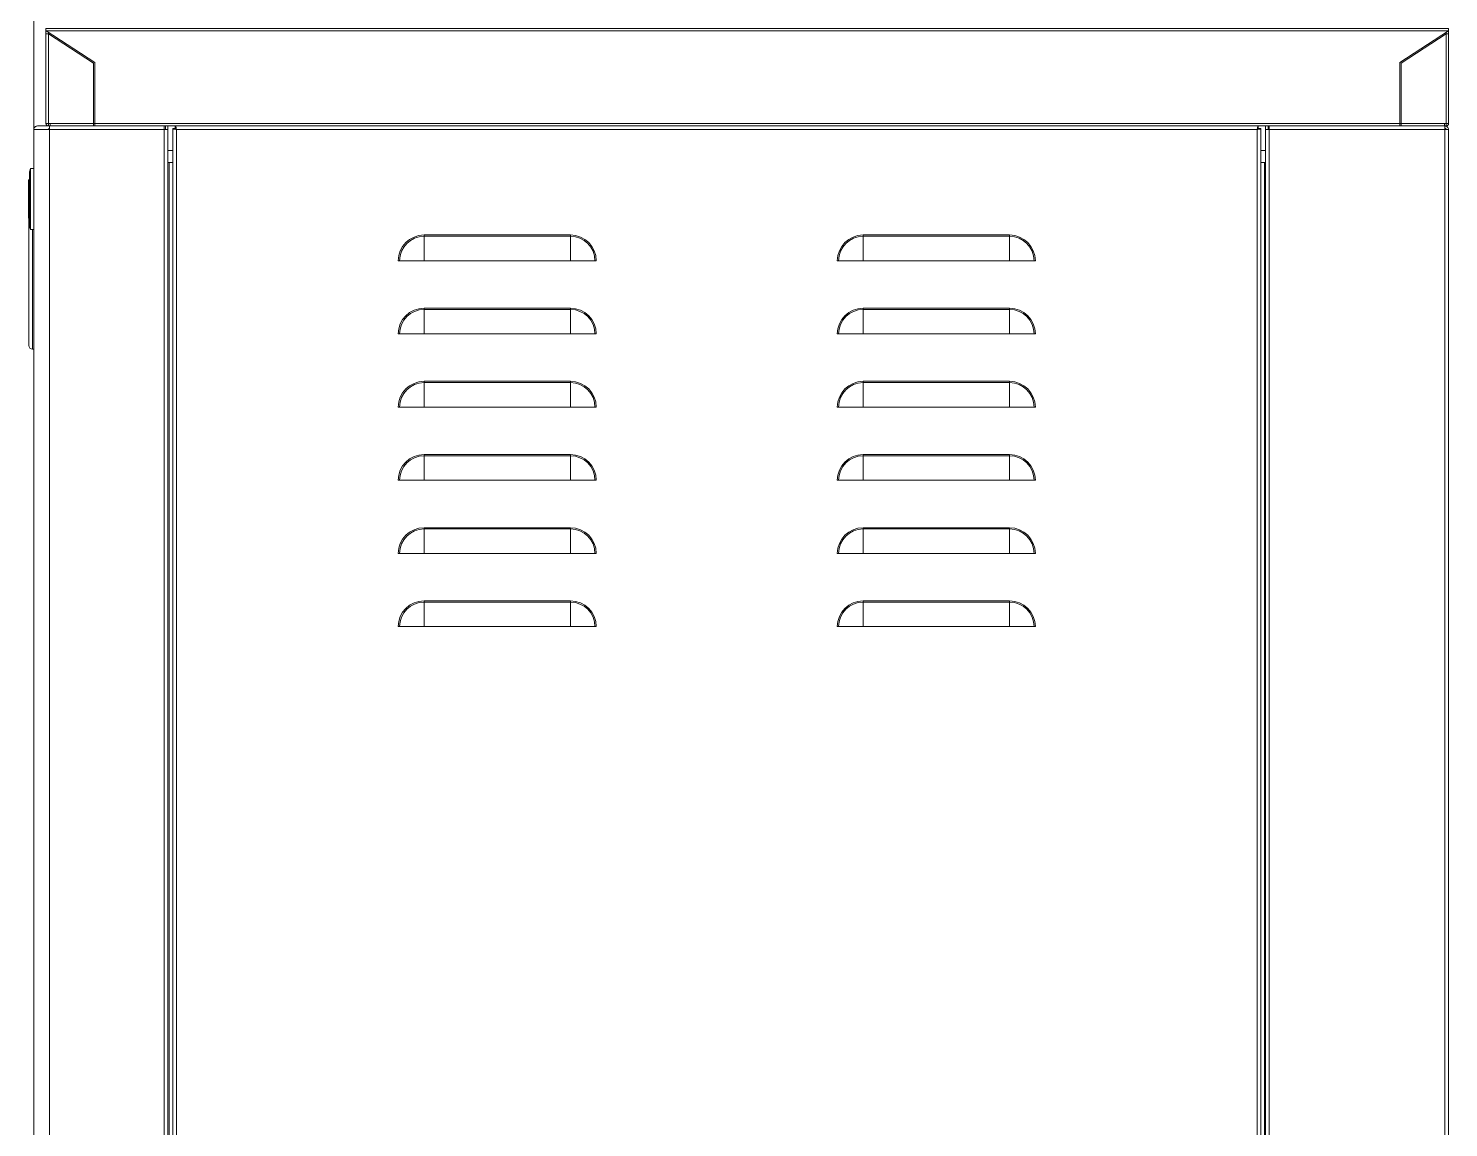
# Model space of a CAD drawing. Header units: millimetres. Extents: x 0 to 5860, y 0 to 4120.
# Drawn here: x 3614 to 4196, y 1847 to 2298 of the extents above; entities that cross this region are included whole.
import ezdxf

# ---------------------------------------------------------------- set-up
doc = ezdxf.new("R2010")
doc.units = ezdxf.units.MM
doc.layers.get('0').update_dxf_attribs({"lineweight": 15})
doc.layers.add('S', color=4, linetype='Continuous', lineweight=15)

msp = doc.modelspace()

# ---------------------------------------------------------------- linework, layer by layer
at = {"color": 7, "linetype": 'Continuous', "lineweight": 15}
for p, q in [((3620.82, 2297.904), (3621.83, 2297.904)), ((3620.82, 2296.904), (3620.82, 2297.904)), ((3620.82, 2295.657), (3620.82, 2296.894)), ((3620.82, 2258.914), (3620.82, 2295.657)), ((3621.82, 2295.657), (3620.82, 2295.657)), ((3620.836, 2296.894), (4195.805, 2296.894)), ((3620.836, 2296.894), (3640.82, 2283.904)), ((3621.82, 2295.657), (3621.82, 2296.254)), ((3621.83, 2297.904), (4194.81, 2297.904)), ((3621.83, 2295.651), (3640.32, 2283.632)), ((3621.83, 2258.914), (3621.83, 2295.651)), ((4175.82, 2283.904), (4195.805, 2296.894)), ((4176.32, 2283.632), (4194.81, 2295.651)), ((4195.82, 2297.904), (4194.81, 2297.904)), ((4194.81, 2295.651), (4194.81, 2258.914)), ((4194.82, 2296.254), (4194.82, 2295.657)), ((4195.82, 2296.894), (4195.82, 2295.657)), ((4195.82, 2295.657), (4195.82, 2258.914)), ((3640.32, 2283.632), (3640.32, 2258.914)), ((3640.82, 2283.904), (3640.82, 2258.914)), ((4175.82, 2258.914), (4175.82, 2283.904)), ((4176.32, 2258.914), (4176.32, 2283.632)), ((3615.82, 1475.404), (3615.82, 2256.404)), ((3622.32, 2256.404), (3615.82, 2256.404)), ((3640.32, 2257.904), (3617.32, 2257.904)), ((3620.82, 2258.914), (3621.83, 2258.914)), ((3621.83, 2258.904), (3621.83, 2258.914)), ((3622.518, 2258.904), (3621.83, 2258.904)), ((3621.83, 2258.904), (3621.83, 2257.904)), ((3621.83, 2257.904), (3622.32, 2257.904)), ((3622.32, 2257.904), (3622.32, 2256.904)), ((3622.327, 2257.904), (3622.32, 2257.904)), ((3622.32, 1475.404), (3622.32, 2256.404)), ((3669.32, 2256.404), (3622.32, 2256.404)), ((3622.528, 2257.904), (3622.327, 2257.904)), ((3622.518, 2258.914), (3640.32, 2258.914)), ((3622.518, 2258.914), (3622.518, 2258.904)), ((3622.518, 2258.904), (3622.518, 2258.904)), ((3640.32, 2258.914), (3640.32, 2257.904)), ((3640.32, 2258.904), (3640.81, 2258.904)), ((3640.82, 2257.904), (3640.32, 2257.904)), ((3640.81, 2257.904), (3640.81, 2258.904)), ((3640.82, 2258.914), (4175.82, 2258.914)), ((3640.82, 2257.904), (3640.82, 2258.914)), ((3640.82, 2257.904), (4175.82, 2257.904)), ((3669.32, 2257.904), (3669.32, 2256.404)), ((3669.32, 1475.404), (3669.32, 2256.404)), ((3670.82, 2256.404), (3669.32, 2256.404)), ((3669.82, 2257.904), (3669.82, 2256.404)), ((3670.82, 2257.904), (3670.82, 2256.404)), ((3670.82, 2256.404), (3670.82, 1475.404)), ((3672.82, 2256.897), (3672.82, 1474.911)), ((3672.82, 2256.897), (3673.82, 2256.897)), ((3673.827, 2257.904), (3673.827, 2256.904)), ((3673.827, 2256.904), (3673.827, 2256.881)), ((3674.32, 2256.404), (3674.32, 1475.404)), ((4117.32, 2256.404), (3674.32, 2256.404)), ((4117.32, 1475.404), (4117.32, 2256.404)), ((4117.813, 2257.904), (4117.813, 2256.904)), ((4117.813, 2256.877), (4117.813, 2256.904)), ((4118.82, 2256.897), (4117.82, 2256.897)), ((4118.82, 1474.911), (4118.82, 2256.897)), ((4120.82, 2257.904), (4120.82, 2256.404)), ((4120.82, 2256.404), (4120.82, 1475.404)), ((4122.32, 2256.404), (4120.82, 2256.404)), ((4121.82, 2256.404), (4121.82, 2257.904)), ((4122.32, 2256.404), (4122.32, 2257.904)), ((4122.32, 2256.404), (4122.32, 1475.404)), ((4194.32, 2256.404), (4122.32, 2256.404)), ((4175.82, 2258.914), (4175.82, 2257.904)), ((4176.32, 2257.904), (4175.82, 2257.904)), ((4175.83, 2258.904), (4176.32, 2258.904)), ((4175.83, 2257.904), (4175.83, 2258.904)), ((4176.32, 2258.914), (4194.123, 2258.914)), ((4176.32, 2257.904), (4176.32, 2258.914)), ((4176.32, 2257.904), (4194.113, 2257.904)), ((4194.313, 2257.904), (4194.113, 2257.904)), ((4194.123, 2258.904), (4194.123, 2258.914)), ((4194.81, 2258.904), (4194.123, 2258.904)), ((4194.123, 2258.904), (4194.123, 2258.904)), ((4194.32, 2257.904), (4194.313, 2257.904)), ((4194.32, 2257.904), (4194.32, 2256.904)), ((4194.32, 2257.904), (4194.81, 2257.904)), ((4194.32, 2256.897), (4194.534, 2256.851)), ((4194.32, 2256.404), (4194.32, 1475.404)), ((4195.82, 2256.404), (4194.32, 2256.404)), ((4194.81, 2258.914), (4194.81, 2258.904)), ((4194.81, 2258.914), (4195.82, 2258.914)), ((4194.81, 2258.904), (4194.81, 2257.904)), ((4195.82, 2256.404), (4195.82, 1475.404)), ((3672.82, 2247.904), (3670.82, 2247.904)), ((4120.82, 2247.904), (4118.82, 2247.904)), ((3671.32, 2242.904), (3670.82, 2242.904)), ((3671.32, 1473.904), (3671.32, 2242.904)), ((3671.32, 2242.904), (3672.82, 2242.904)), ((4118.82, 2242.904), (4120.32, 2242.904)), ((4120.32, 2242.904), (4120.32, 1473.904)), ((4120.82, 2242.904), (4120.32, 2242.904)), ((3614.02, 2235.754), (3613.62, 2235.754)), ((3613.62, 2227.904), (3613.62, 2235.754)), ((3614.52, 2240.404), (3614.02, 2239.154)), ((3614.02, 2227.904), (3614.02, 2239.154)), ((3615.82, 2240.404), (3614.52, 2240.404)), ((3614.52, 2227.904), (3614.52, 2240.404)), ((3613.62, 2220.054), (3613.62, 2227.904)), ((3614.02, 2216.654), (3614.02, 2227.904)), ((3614.52, 2215.404), (3614.52, 2227.904)), ((3613.62, 2220.054), (3614.02, 2220.054)), ((3613.82, 2220.054), (3613.82, 2167.904)), ((3614.02, 2216.654), (3614.52, 2215.404)), ((3614.52, 2215.404), (3615.82, 2215.404)), ((3775.82, 2213.197), (3835.82, 2213.197)), ((3775.82, 2212.67), (3775.82, 2213.197)), ((3835.82, 2212.67), (3775.82, 2212.67)), ((3775.82, 2202.608), (3775.82, 2212.67)), ((3835.82, 2212.67), (3835.82, 2213.197)), ((3835.82, 2202.61), (3835.82, 2212.67)), ((3955.82, 2213.197), (4015.82, 2213.197)), ((3955.82, 2212.67), (3955.82, 2213.197)), ((4015.82, 2212.67), (3955.82, 2212.67)), ((3955.82, 2202.608), (3955.82, 2212.67)), ((4015.82, 2212.67), (4015.82, 2213.197)), ((4015.82, 2202.61), (4015.82, 2212.67)), ((3765.761, 2202.611), (3765.235, 2202.611)), ((3775.82, 2202.611), (3765.761, 2202.611)), ((3775.82, 2202.608), (3835.82, 2202.608)), ((3845.879, 2202.611), (3835.82, 2202.611)), ((3846.406, 2202.611), (3845.879, 2202.611)), ((3945.761, 2202.611), (3945.235, 2202.611)), ((3955.82, 2202.611), (3945.761, 2202.611)), ((3955.82, 2202.608), (4015.82, 2202.608)), ((4025.879, 2202.611), (4015.82, 2202.611)), ((4026.406, 2202.611), (4025.879, 2202.611)), ((3775.82, 2183.197), (3835.82, 2183.197)), ((3775.82, 2182.67), (3775.82, 2183.197)), ((3775.82, 2172.608), (3775.82, 2182.67)), ((3835.82, 2182.67), (3775.82, 2182.67)), ((3835.82, 2182.67), (3835.82, 2183.197)), ((3835.82, 2172.61), (3835.82, 2182.67)), ((3955.82, 2183.197), (4015.82, 2183.197)), ((3955.82, 2182.67), (3955.82, 2183.197)), ((4015.82, 2182.67), (3955.82, 2182.67)), ((3955.82, 2172.608), (3955.82, 2182.67)), ((4015.82, 2182.67), (4015.82, 2183.197)), ((4015.82, 2172.61), (4015.82, 2182.67)), ((3765.761, 2172.611), (3765.235, 2172.611)), ((3775.82, 2172.611), (3765.761, 2172.611)), ((3775.82, 2172.608), (3835.82, 2172.608)), ((3845.879, 2172.611), (3835.82, 2172.611)), ((3846.406, 2172.611), (3845.879, 2172.611)), ((3945.761, 2172.611), (3945.235, 2172.611)), ((3955.82, 2172.611), (3945.761, 2172.611)), ((3955.82, 2172.608), (4015.82, 2172.608)), ((4025.879, 2172.611), (4015.82, 2172.611)), ((4026.406, 2172.611), (4025.879, 2172.611)), ((3615.32, 2166.404), (3615.82, 2166.404)), ((3775.82, 2153.197), (3835.82, 2153.197)), ((3775.82, 2152.67), (3775.82, 2153.197)), ((3835.82, 2152.67), (3775.82, 2152.67)), ((3775.82, 2142.608), (3775.82, 2152.67)), ((3835.82, 2152.67), (3835.82, 2153.197)), ((3835.82, 2142.61), (3835.82, 2152.67)), ((3955.82, 2153.197), (4015.82, 2153.197)), ((3955.82, 2152.67), (3955.82, 2153.197)), ((4015.82, 2152.67), (3955.82, 2152.67)), ((3955.82, 2142.608), (3955.82, 2152.67)), ((4015.82, 2152.67), (4015.82, 2153.197)), ((4015.82, 2142.61), (4015.82, 2152.67)), ((3765.761, 2142.611), (3765.235, 2142.611)), ((3775.82, 2142.611), (3765.761, 2142.611)), ((3775.82, 2142.608), (3835.82, 2142.608)), ((3845.879, 2142.611), (3835.82, 2142.611)), ((3846.406, 2142.611), (3845.879, 2142.611)), ((3945.761, 2142.611), (3945.235, 2142.611)), ((3955.82, 2142.611), (3945.761, 2142.611)), ((3955.82, 2142.608), (4015.82, 2142.608)), ((4025.879, 2142.611), (4015.82, 2142.611)), ((4026.406, 2142.611), (4025.879, 2142.611)), ((3775.82, 2123.197), (3835.82, 2123.197)), ((3775.82, 2122.67), (3775.82, 2123.197)), ((3835.82, 2122.67), (3775.82, 2122.67)), ((3775.82, 2112.608), (3775.82, 2122.67)), ((3835.82, 2122.67), (3835.82, 2123.197)), ((3835.82, 2112.61), (3835.82, 2122.67)), ((3955.82, 2123.197), (4015.82, 2123.197)), ((3955.82, 2122.67), (3955.82, 2123.197)), ((4015.82, 2122.67), (3955.82, 2122.67)), ((3955.82, 2112.608), (3955.82, 2122.67)), ((4015.82, 2122.67), (4015.82, 2123.197)), ((4015.82, 2112.61), (4015.82, 2122.67)), ((3765.761, 2112.611), (3765.235, 2112.611)), ((3775.82, 2112.611), (3765.761, 2112.611)), ((3775.82, 2112.608), (3835.82, 2112.608)), ((3845.879, 2112.611), (3835.82, 2112.611)), ((3846.406, 2112.611), (3845.879, 2112.611)), ((3945.761, 2112.611), (3945.235, 2112.611)), ((3955.82, 2112.611), (3945.761, 2112.611)), ((3955.82, 2112.608), (4015.82, 2112.608)), ((4025.879, 2112.611), (4015.82, 2112.611)), ((4026.406, 2112.611), (4025.879, 2112.611)), ((3775.82, 2093.197), (3835.82, 2093.197)), ((3775.82, 2092.67), (3775.82, 2093.197)), ((3835.82, 2092.67), (3775.82, 2092.67)), ((3775.82, 2082.608), (3775.82, 2092.67)), ((3835.82, 2092.67), (3835.82, 2093.197)), ((3835.82, 2082.61), (3835.82, 2092.67)), ((3955.82, 2093.197), (4015.82, 2093.197)), ((3955.82, 2092.67), (3955.82, 2093.197)), ((4015.82, 2092.67), (3955.82, 2092.67)), ((3955.82, 2082.608), (3955.82, 2092.67)), ((4015.82, 2092.67), (4015.82, 2093.197)), ((4015.82, 2082.61), (4015.82, 2092.67)), ((3765.761, 2082.611), (3765.235, 2082.611)), ((3775.82, 2082.611), (3765.761, 2082.611)), ((3775.82, 2082.608), (3835.82, 2082.608)), ((3845.879, 2082.611), (3835.82, 2082.611)), ((3846.406, 2082.611), (3845.879, 2082.611)), ((3945.761, 2082.611), (3945.235, 2082.611)), ((3955.82, 2082.611), (3945.761, 2082.611)), ((3955.82, 2082.608), (4015.82, 2082.608)), ((4025.879, 2082.611), (4015.82, 2082.611)), ((4026.406, 2082.611), (4025.879, 2082.611)), ((3775.82, 2063.197), (3835.82, 2063.197)), ((3775.82, 2062.67), (3775.82, 2063.197)), ((3835.82, 2062.67), (3775.82, 2062.67)), ((3775.82, 2052.608), (3775.82, 2062.67)), ((3835.82, 2062.67), (3835.82, 2063.197)), ((3835.82, 2052.61), (3835.82, 2062.67)), ((3955.82, 2063.197), (4015.82, 2063.197)), ((3955.82, 2062.67), (3955.82, 2063.197)), ((4015.82, 2062.67), (3955.82, 2062.67)), ((3955.82, 2052.608), (3955.82, 2062.67)), ((4015.82, 2062.67), (4015.82, 2063.197)), ((4015.82, 2052.61), (4015.82, 2062.67)), ((3765.761, 2052.611), (3765.235, 2052.611)), ((3775.82, 2052.611), (3765.761, 2052.611)), ((3775.82, 2052.608), (3835.82, 2052.608)), ((3845.879, 2052.611), (3835.82, 2052.611)), ((3846.406, 2052.611), (3845.879, 2052.611)), ((3945.761, 2052.611), (3945.235, 2052.611)), ((3955.82, 2052.611), (3945.761, 2052.611)), ((3955.82, 2052.608), (4015.82, 2052.608)), ((4025.879, 2052.611), (4015.82, 2052.611)), ((4026.406, 2052.611), (4025.879, 2052.611))]:
    msp.add_line(p, q, dxfattribs=at)
at = {"color": 8, "linetype": 'Continuous', "lineweight": 15}
for p, q in [((3620.836, 2296.894), (3620.82, 2296.894)), ((4195.805, 2296.894), (4195.82, 2296.894)), ((3669.32, 2257.894), (3669.82, 2257.894)), ((3670.82, 2257.894), (3673.827, 2257.894)), ((4117.813, 2257.894), (4120.82, 2257.894)), ((4121.82, 2257.894), (4122.32, 2257.894)), ((3615.32, 2215.404), (3615.32, 2166.404))]:
    msp.add_line(p, q, dxfattribs=at)
at = {"color": 7, "linetype": 'Continuous', "lineweight": 15}
for centre, radius, start, end in [((3775.82, 2202.611), 10.586, 90, 180), ((3775.82, 2202.611), 10.059, 90, 180), ((3835.82, 2202.611), 10.586, 360, 90), ((3835.82, 2202.611), 10.059, 360, 90), ((3955.82, 2202.611), 10.586, 90, 180), ((3955.82, 2202.611), 10.059, 90, 180), ((4015.82, 2202.611), 10.586, 360, 90), ((4015.82, 2202.611), 10.059, 360, 90), ((3775.82, 2172.611), 10.586, 90, 180), ((3775.82, 2172.611), 10.059, 90, 180), ((3835.82, 2172.611), 10.586, 360, 90), ((3835.82, 2172.611), 10.059, 360, 90), ((3955.82, 2172.611), 10.586, 90, 180), ((3955.82, 2172.611), 10.059, 90, 180), ((4015.82, 2172.611), 10.586, 360, 90), ((4015.82, 2172.611), 10.059, 360, 90), ((3615.32, 2167.904), 1.5, 180, 270), ((3775.82, 2142.611), 10.586, 90, 180), ((3775.82, 2142.611), 10.059, 90, 180), ((3835.82, 2142.611), 10.586, 360, 90), ((3835.82, 2142.611), 10.059, 360, 90), ((3955.82, 2142.611), 10.586, 90, 180), ((3955.82, 2142.611), 10.059, 90, 180), ((4015.82, 2142.611), 10.586, 360, 90), ((4015.82, 2142.611), 10.059, 360, 90), ((3775.82, 2112.611), 10.586, 90, 180), ((3775.82, 2112.611), 10.059, 90, 180), ((3835.82, 2112.611), 10.586, 360, 90), ((3835.82, 2112.611), 10.059, 360, 90), ((3955.82, 2112.611), 10.586, 90, 180), ((3955.82, 2112.611), 10.059, 90, 180), ((4015.82, 2112.611), 10.586, 360, 90), ((4015.82, 2112.611), 10.059, 360, 90), ((3775.82, 2082.611), 10.586, 90, 180), ((3775.82, 2082.611), 10.059, 90, 180), ((3835.82, 2082.611), 10.586, 360, 90), ((3835.82, 2082.611), 10.059, 360, 90), ((3955.82, 2082.611), 10.586, 90, 180), ((3955.82, 2082.611), 10.059, 90, 180), ((4015.82, 2082.611), 10.586, 360, 90), ((4015.82, 2082.611), 10.059, 360, 90), ((3775.82, 2052.611), 10.586, 90, 180), ((3775.82, 2052.611), 10.059, 90, 180), ((3835.82, 2052.611), 10.586, 360, 90), ((3835.82, 2052.611), 10.059, 360, 90), ((3955.82, 2052.611), 10.586, 90, 180), ((3955.82, 2052.611), 10.059, 90, 180), ((4015.82, 2052.611), 10.586, 360, 90), ((4015.82, 2052.611), 10.059, 360, 90)]:
    msp.add_arc(centre, radius, start, end, dxfattribs=at)
for points in [[(3620.836, 2296.894), (3620.834, 2297.026), (3620.832, 2297.291), (3620.828, 2297.625), (3620.824, 2297.858), (3620.822, 2297.889), (3620.82, 2297.904)], [(3620.82, 2295.657), (3620.835, 2295.657), (3620.866, 2295.656), (3621.099, 2295.654), (3621.433, 2295.653), (3621.698, 2295.652), (3621.83, 2295.651)], [(4194.81, 2295.651), (4194.943, 2295.652), (4195.207, 2295.653), (4195.541, 2295.654), (4195.775, 2295.656), (4195.805, 2295.657), (4195.82, 2295.657)], [(4195.82, 2297.904), (4195.819, 2297.889), (4195.816, 2297.858), (4195.813, 2297.625), (4195.809, 2297.291), (4195.806, 2297.026), (4195.805, 2296.894)], [(3617.32, 2257.904), (3617.124, 2257.881), (3616.731, 2257.836), (3616.235, 2257.489), (3615.888, 2256.993), (3615.843, 2256.6), (3615.82, 2256.404)], [(3617.32, 2257.904), (3622.527, 2257.919), (3622.525, 2257.949), (3622.523, 2258.183), (3622.52, 2258.517), (3622.518, 2258.781), (3622.518, 2258.914)], [(3620.82, 2258.914), (3620.835, 2258.781), (3620.866, 2258.517), (3621.099, 2258.183), (3621.433, 2257.949), (3621.698, 2257.919), (3621.83, 2257.904)], [(3622.32, 2256.904), (3622.255, 2256.896), (3622.124, 2256.881), (3621.958, 2256.766), (3621.843, 2256.6), (3621.828, 2256.469), (3621.82, 2256.404)], [(3622.32, 2256.404), (3622.321, 2256.6), (3622.322, 2256.993), (3622.324, 2257.489), (3622.326, 2257.836), (3622.327, 2257.881), (3622.327, 2257.904)], [(3672.82, 2256.897), (3672.843, 2256.856), (3672.888, 2256.774), (3673.235, 2256.65), (3673.731, 2256.527), (3674.124, 2256.445), (3674.32, 2256.404)], [(3673.82, 2256.897), (3673.828, 2256.856), (3673.843, 2256.774), (3673.958, 2256.65), (3674.124, 2256.527), (3674.255, 2256.445), (3674.32, 2256.404)], [(3674.32, 2256.404), (3674.279, 2256.6), (3674.197, 2256.993), (3674.074, 2257.489), (3673.951, 2257.836), (3673.868, 2257.881), (3673.827, 2257.904)], [(3674.32, 2256.404), (3674.279, 2256.469), (3674.197, 2256.6), (3674.074, 2256.766), (3673.951, 2256.881), (3673.868, 2256.896), (3673.827, 2256.904)], [(4117.813, 2257.904), (4117.772, 2257.881), (4117.69, 2257.836), (4117.567, 2257.489), (4117.444, 2256.993), (4117.361, 2256.6), (4117.32, 2256.404)], [(4117.813, 2256.904), (4117.772, 2256.896), (4117.69, 2256.881), (4117.567, 2256.766), (4117.444, 2256.6), (4117.361, 2256.469), (4117.32, 2256.404)], [(4117.32, 2256.404), (4117.517, 2256.445), (4117.91, 2256.527), (4118.406, 2256.65), (4118.753, 2256.774), (4118.798, 2256.856), (4118.82, 2256.897)], [(4117.32, 2256.404), (4117.386, 2256.445), (4117.517, 2256.527), (4117.682, 2256.65), (4117.798, 2256.774), (4117.813, 2256.856), (4117.82, 2256.897)], [(4194.123, 2258.914), (4194.122, 2258.781), (4194.121, 2258.517), (4194.118, 2258.183), (4194.116, 2257.949), (4194.114, 2257.919), (4194.113, 2257.904)], [(4194.313, 2257.904), (4194.314, 2257.881), (4194.315, 2257.836), (4194.317, 2257.489), (4194.319, 2256.993), (4194.32, 2256.6), (4194.32, 2256.404)], [(4195.82, 2256.404), (4195.798, 2256.6), (4195.753, 2256.993), (4195.406, 2257.489), (4194.91, 2257.836), (4194.517, 2257.881), (4194.32, 2257.904)], [(4194.82, 2256.404), (4194.813, 2256.469), (4194.798, 2256.6), (4194.682, 2256.766), (4194.517, 2256.881), (4194.386, 2256.896), (4194.32, 2256.904)], [(4194.81, 2257.904), (4194.943, 2257.919), (4195.207, 2257.949), (4195.541, 2258.183), (4195.775, 2258.517), (4195.805, 2258.781), (4195.82, 2258.914)]]:
    msp.add_open_spline(points, degree=3, dxfattribs=at)
at = {"layer": 'S'}
msp.add_line((3615.82, 3031.904), (3615.82, 1397.404), dxfattribs=at)

doc.saveas('drawing.dxf')
